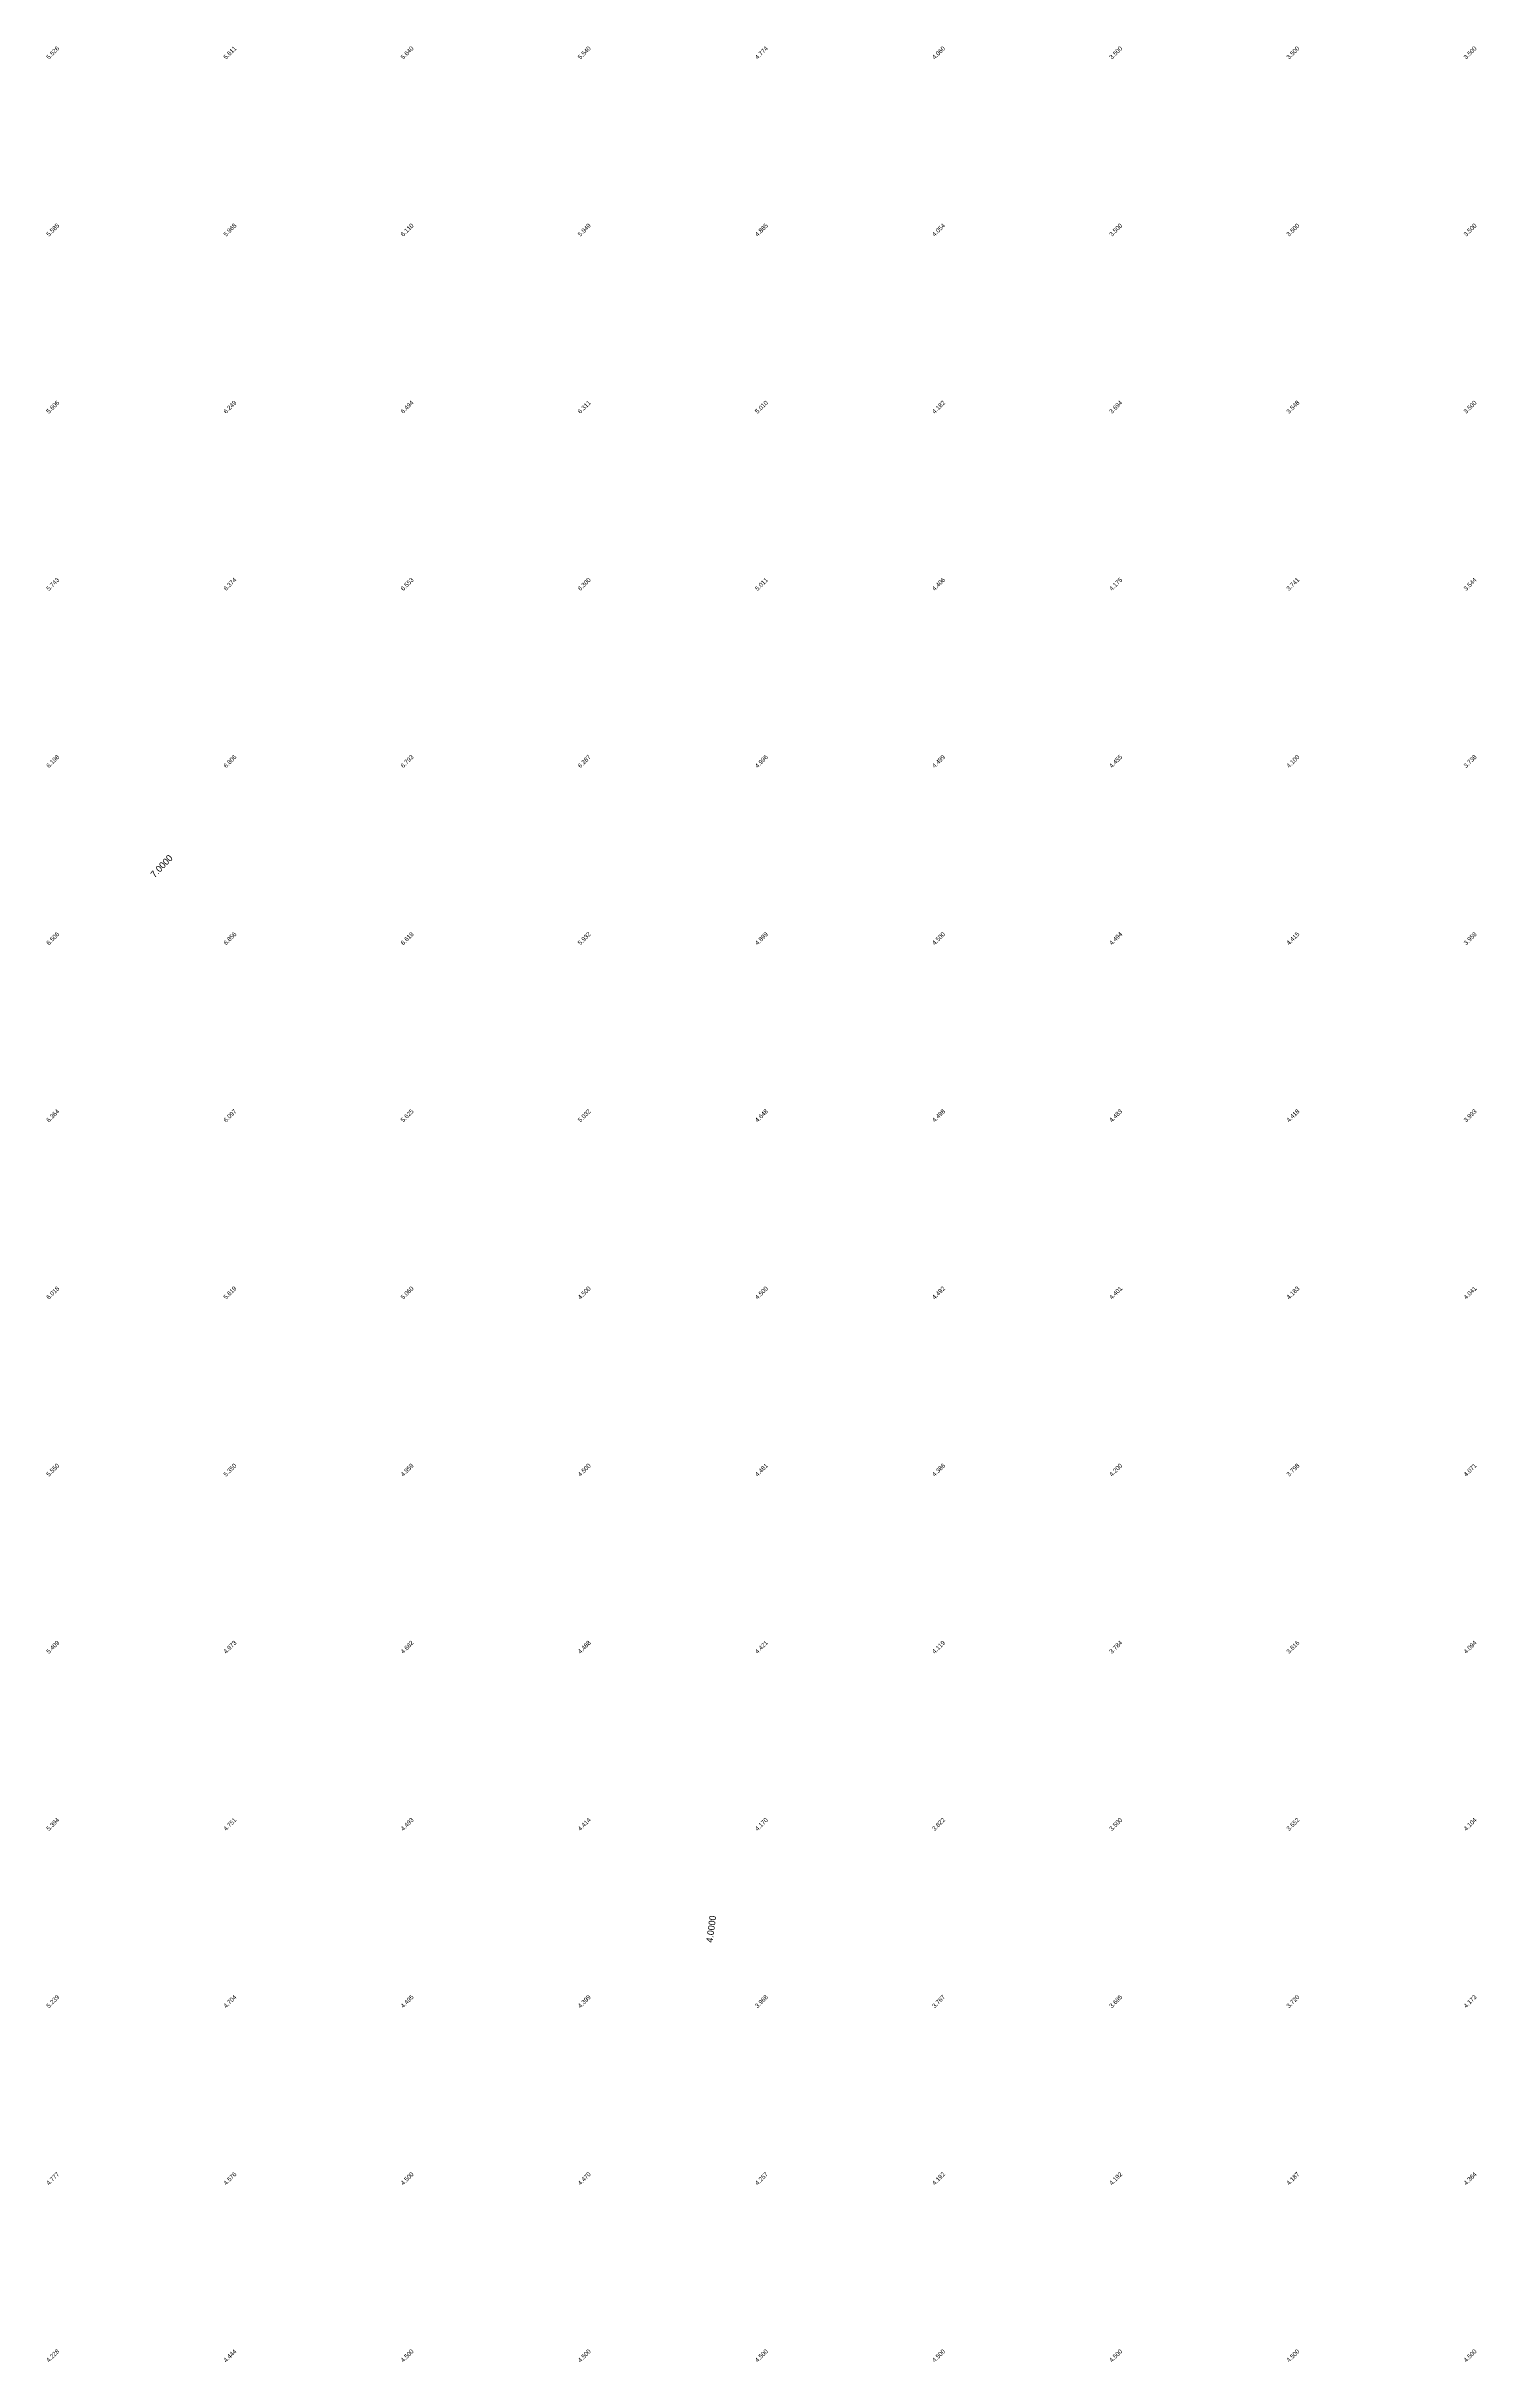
# Model space of a CAD drawing. Header units: metres. Extents: x 286386 to 287779, y 2079267 to 2080589.
# Drawn here: x 286919.3 to 287080.7, y 2079759.3 to 2080020.7 of the extents above; entities that cross this region are included whole.
import ezdxf
from ezdxf.enums import TextEntityAlignment as Align

# ---------------------------------------------------------------- set-up
doc = ezdxf.new("R2010")
doc.units = ezdxf.units.M
doc.header["$MEASUREMENT"] = 0
doc.layers.add('ESContAnn', color=231, linetype='Continuous')
doc.layers.add('ESElevation', color=150, linetype='Continuous')

msp = doc.modelspace()

# ---------------------------------------------------------------- texts
at = {"layer": 'ESContAnn'}
for s, rotation, p in [('7.0000', 46.2922, (286932.28, 2079928.17)), ('4.0000', 82.3332, (286994.32, 2079808.17))]:
    msp.add_text(s, height=0.75, rotation=rotation, dxfattribs=at).set_placement(p, align=Align.MIDDLE_CENTER)
at = {"layer": 'ESElevation'}
for s, p in [('5.526', (286920, 2080020)), ('5.611', (286940, 2080020)), ('5.640', (286960, 2080020)), ('5.540', (286980, 2080020)), ('4.774', (287000, 2080020)), ('4.060', (287020, 2080020)), ('3.500', (287040, 2080020)), ('3.500', (287060, 2080020)), ('3.500', (287080, 2080020)), ('5.585', (286920, 2080000)), ('5.968', (286940, 2080000)), ('6.110', (286960, 2080000)), ('5.949', (286980, 2080000)), ('4.885', (287000, 2080000)), ('4.054', (287020, 2080000)), ('3.500', (287040, 2080000)), ('3.500', (287060, 2080000)), ('3.500', (287080, 2080000)), ('5.606', (286920, 2079980)), ('6.249', (286940, 2079980)), ('6.494', (286960, 2079980)), ('6.311', (286980, 2079980)), ('5.010', (287000, 2079980)), ('4.182', (287020, 2079980)), ('3.694', (287040, 2079980)), ('3.548', (287060, 2079980)), ('3.500', (287080, 2079980)), ('5.743', (286920, 2079960)), ('6.374', (286940, 2079960)), ('6.553', (286960, 2079960)), ('6.300', (286980, 2079960)), ('5.011', (287000, 2079960)), ('4.406', (287020, 2079960)), ('4.175', (287040, 2079960)), ('3.741', (287060, 2079960)), ('3.544', (287080, 2079960)), ('6.198', (286920, 2079940)), ('6.806', (286940, 2079940)), ('6.793', (286960, 2079940)), ('6.287', (286980, 2079940)), ('4.996', (287000, 2079940)), ('4.499', (287020, 2079940)), ('4.455', (287040, 2079940)), ('4.100', (287060, 2079940)), ('3.738', (287080, 2079940)), ('6.506', (286920, 2079920)), ('6.856', (286940, 2079920)), ('6.618', (286960, 2079920)), ('5.932', (286980, 2079920)), ('4.899', (287000, 2079920)), ('4.500', (287020, 2079920)), ('4.494', (287040, 2079920)), ('4.415', (287060, 2079920)), ('3.958', (287080, 2079920)), ('6.364', (286920, 2079900)), ('6.097', (286940, 2079900)), ('5.625', (286960, 2079900)), ('4.648', (287000, 2079900)), ('4.498', (287020, 2079900)), ('4.483', (287040, 2079900)), ('4.418', (287060, 2079900)), ('3.993', (287080, 2079900)), ('5.032', (286980, 2079900)), ('6.018', (286920, 2079880)), ('5.619', (286940, 2079880)), ('5.060', (286960, 2079880)), ('4.500', (286980, 2079880)), ('4.500', (287000, 2079880)), ('4.492', (287020, 2079880)), ('4.401', (287040, 2079880)), ('4.183', (287060, 2079880)), ('4.041', (287080, 2079880)), ('5.550', (286920, 2079860)), ('5.350', (286940, 2079860)), ('4.959', (286960, 2079860)), ('4.500', (286980, 2079860)), ('4.481', (287000, 2079860)), ('4.386', (287020, 2079860)), ('4.200', (287040, 2079860)), ('3.798', (287060, 2079860)), ('4.071', (287080, 2079860)), ('5.409', (286920, 2079840)), ('4.973', (286940, 2079840)), ('4.682', (286960, 2079840)), ('4.488', (286980, 2079840)), ('4.421', (287000, 2079840)), ('4.119', (287020, 2079840)), ('3.784', (287040, 2079840)), ('3.616', (287060, 2079840)), ('4.094', (287080, 2079840)), ('5.394', (286920, 2079820)), ('4.751', (286940, 2079820)), ('4.493', (286960, 2079820)), ('4.414', (286980, 2079820)), ('4.170', (287000, 2079820)), ('3.822', (287020, 2079820)), ('3.500', (287040, 2079820)), ('3.552', (287060, 2079820)), ('4.104', (287080, 2079820)), ('5.239', (286920, 2079800)), ('4.704', (286940, 2079800)), ('4.495', (286960, 2079800)), ('4.399', (286980, 2079800)), ('3.968', (287000, 2079800)), ('3.767', (287020, 2079800)), ('3.695', (287040, 2079800)), ('3.720', (287060, 2079800)), ('4.173', (287080, 2079800)), ('4.777', (286920, 2079780)), ('4.576', (286940, 2079780)), ('4.500', (286960, 2079780)), ('4.470', (286980, 2079780)), ('4.257', (287000, 2079780)), ('4.192', (287020, 2079780)), ('4.192', (287040, 2079780)), ('4.187', (287060, 2079780)), ('4.364', (287080, 2079780)), ('4.228', (286920, 2079760)), ('4.444', (286940, 2079760)), ('4.500', (286960, 2079760)), ('4.500', (286980, 2079760)), ('4.500', (287000, 2079760)), ('4.500', (287020, 2079760)), ('4.500', (287040, 2079760)), ('4.500', (287060, 2079760)), ('4.500', (287080, 2079760))]:
    msp.add_text(s, height=0.5, rotation=45, dxfattribs=at).set_placement(p, align=Align.MIDDLE_CENTER)

doc.saveas('drawing.dxf')
